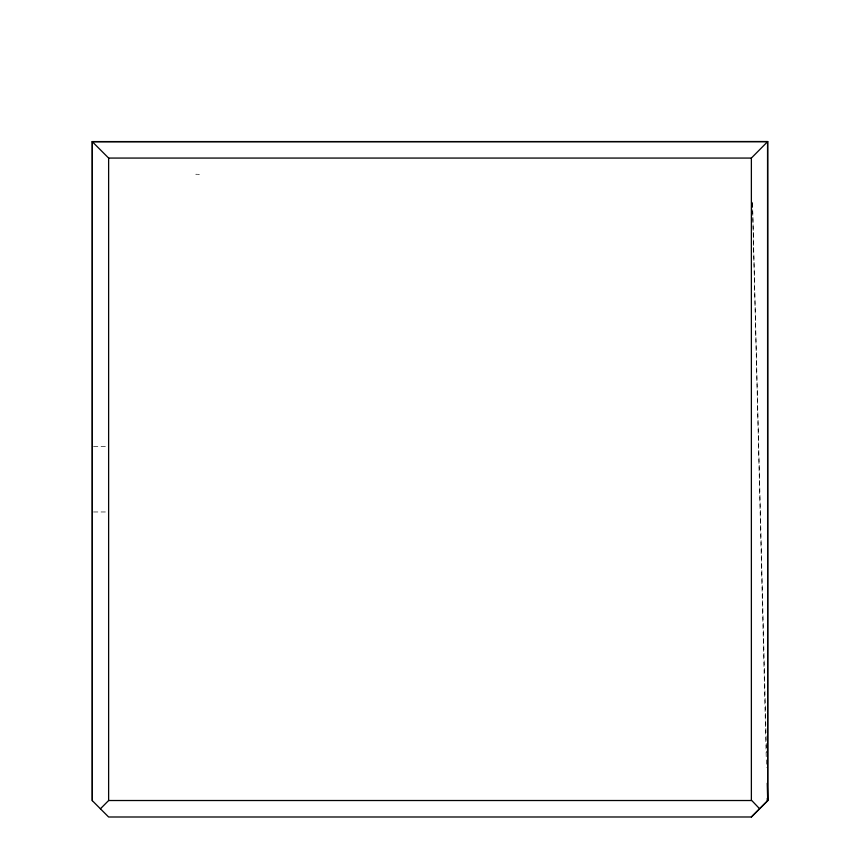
<?xml version="1.0" encoding="UTF-8"?>
<svg xmlns="http://www.w3.org/2000/svg" width="860" height="860" viewBox="0 0 860 860"><rect width="100%" height="100%" fill="white"/><g stroke="black" fill="none" stroke-linecap="round" stroke-linejoin="round"><path stroke-width="0.64" stroke-dasharray="4.3 3.22" d="M93.546 446.609L107.371 446.609M93.546 511.969L108.629 511.969M195.8 174.247L197.574 174.3M198.112 174.354L199.348 174.472M752.5 202.207L766.475 752.35M752.5 203.583L766.486 767.475"/><path stroke-width="1.29" d="M92.289 800.66L92.289 141.588L767.711 141.588L767.711 800.649L751.371 816.989L108.618 817L92.289 800.649L92.289 141.588M100.416 808.798L108.629 800.52L108.629 158.068L92.289 141.717L767.711 141.588M751.371 800.52L751.371 158.068L767.55 141.717L767.7 800.649L751.371 816.989M108.629 158.068L751.371 158.068M108.629 800.52L751.769 800.52L759.584 808.733M767.26 783.213L767.7 800.649M767.249 798.349L767.324 801.036"/></g></svg>
